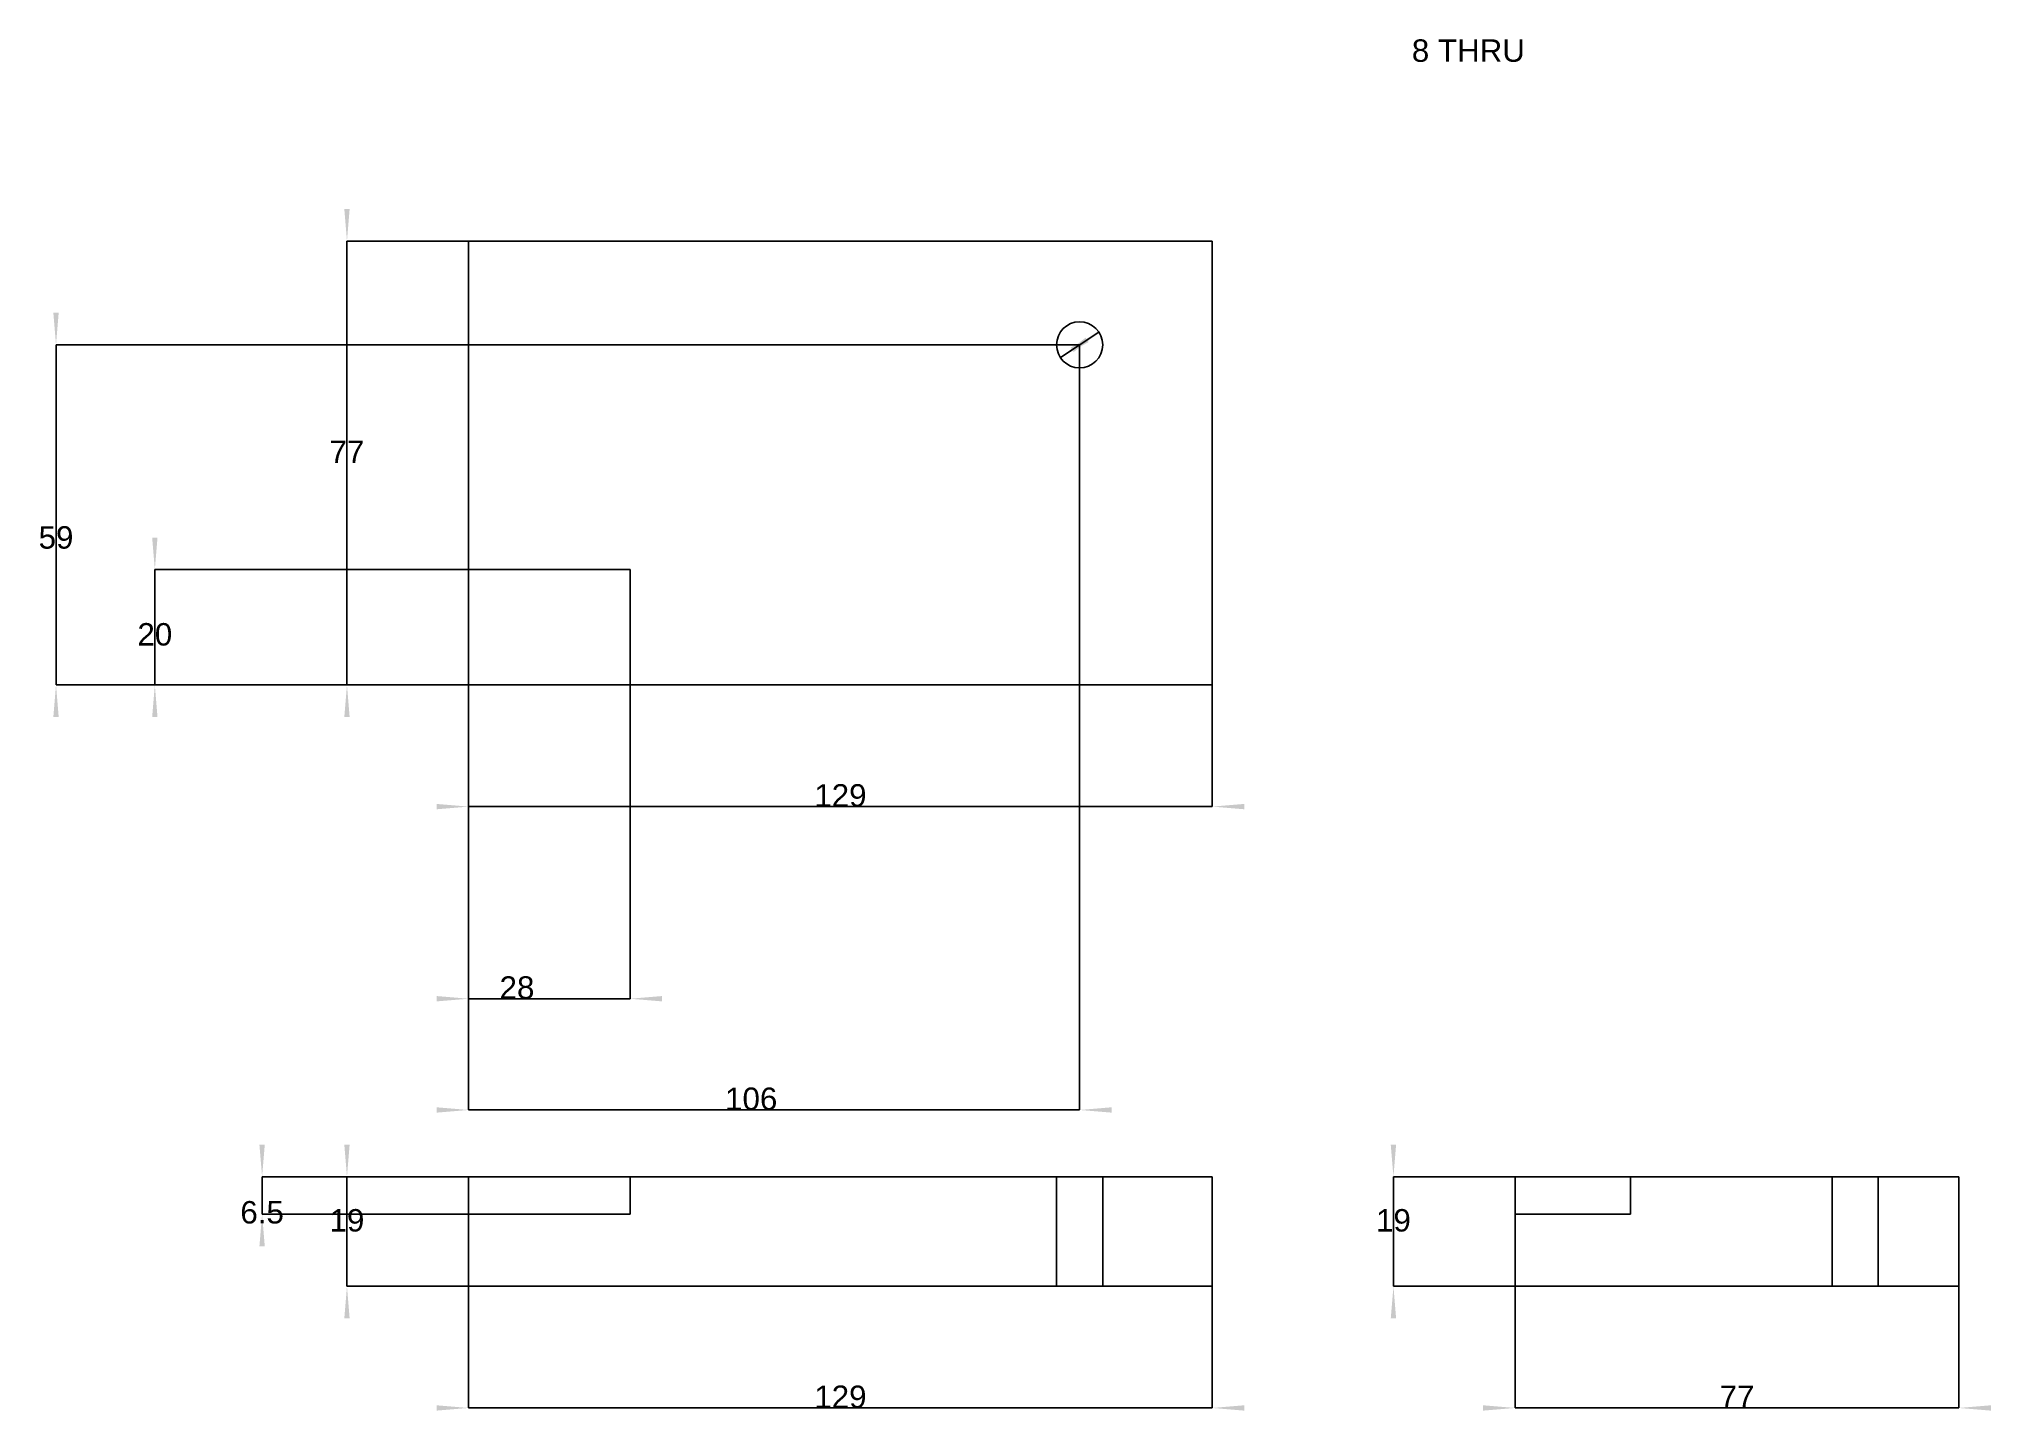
# Model space of a CAD drawing. Header units: millimetres. Extents: x 55 to 360, y 56 to 271.
import ezdxf
from ezdxf.enums import TextEntityAlignment as Align

# ---------------------------------------------------------------- set-up
doc = ezdxf.new("R2010")
doc.units = ezdxf.units.MM
doc.layers.get('0').update_dxf_attribs({"linetype": 'CONTINUOUS'})
for name, color, linetype in [('D', 7, 'CONTINUOUS'), ('D001', 7, 'CONTINUOUS'), ('D002', 7, 'CONTINUOUS'), ('D003', 7, 'CONTINUOUS'), ('D004', 7, 'CONTINUOUS'), ('D005', 7, 'CONTINUOUS'), ('D006', 7, 'CONTINUOUS'), ('D007', 7, 'CONTINUOUS'), ('D008', 7, 'CONTINUOUS'), ('D009', 7, 'CONTINUOUS'), ('D010', 7, 'CONTINUOUS'), ('D011', 7, 'CONTINUOUS'), ('Front', 7, 'CONTINUOUS'), ('Right', 7, 'CONTINUOUS'), ('Top', 7, 'CONTINUOUS')]:
    doc.layers.add(name, color=color, linetype=linetype)
doc.styles.get("Standard").update_dxf_attribs({"font": 'arial.ttf'})
doc.dimstyles.get("Standard").update_dxf_attribs({"dimscale": 0, "dimtxt": 2.5, "dimasz": 2.5, "dimexe": 1.25, "dimexo": 0.625, "dimtad": 1, "dimtxsty": 'STANDARD', "dimcen": 2.5, "dimazin": 3, "dimtfac": 1, "dimtmove": 0, "dimatfit": 3})

# ---------------------------------------------------------------- blocks, each defined once
blk = doc.blocks.new('*D')
at = {"color": 0}
for points in [[(116.95, 57.0333), (116.95, 57.8667), (121.95, 57.45)], [(243.05, 57.0333), (243.05, 57.8667), (238.05, 57.45)]]:
    blk.add_solid(points, dxfattribs=at)
at = {"layer": 'D'}
for p, q in [((121.95, 76.45), (121.95, 57.45)), ((238.05, 76.45), (238.05, 57.45)), ((121.95, 57.45), (238.05, 57.45))]:
    blk.add_line(p, q, dxfattribs=at)
blk.add_text('129', height=3.5, dxfattribs=at).set_placement((180, 57.45), align=Align.CENTER)
blk = doc.blocks.new('*D001')
at = {"color": 0}
for points in [[(102.533, 98.55), (103.367, 98.55), (102.95, 93.55)], [(102.533, 71.45), (103.367, 71.45), (102.95, 76.45)]]:
    blk.add_solid(points, dxfattribs=at)
at = {"layer": 'D001'}
for p, q in [((238.05, 93.55), (102.95, 93.55)), ((102.95, 76.45), (102.95, 93.55)), ((238.05, 76.45), (102.95, 76.45))]:
    blk.add_line(p, q, dxfattribs=at)
blk.add_text('19', height=3.5, dxfattribs=at).set_placement((102.95, 85), align=Align.CENTER)
blk = doc.blocks.new('*D002')
at = {"color": 0}
for points in [[(116.95, 150.933), (116.95, 151.767), (121.95, 151.35)], [(243.05, 150.933), (243.05, 151.767), (238.05, 151.35)]]:
    blk.add_solid(points, dxfattribs=at)
at = {"layer": 'D002'}
for p, q in [((121.95, 239.65), (121.95, 151.35)), ((238.05, 239.65), (238.05, 151.35)), ((121.95, 151.35), (238.05, 151.35))]:
    blk.add_line(p, q, dxfattribs=at)
blk.add_text('129', height=3.5, dxfattribs=at).set_placement((180, 151.35), align=Align.CENTER)
blk = doc.blocks.new('*D003')
at = {"color": 0}
for points in [[(102.533, 244.65), (103.367, 244.65), (102.95, 239.65)], [(102.533, 165.35), (103.367, 165.35), (102.95, 170.35)]]:
    blk.add_solid(points, dxfattribs=at)
at = {"layer": 'D003'}
for p, q in [((238.05, 239.65), (102.95, 239.65)), ((102.95, 170.35), (102.95, 239.65)), ((238.05, 170.35), (102.95, 170.35))]:
    blk.add_line(p, q, dxfattribs=at)
blk.add_text('77', height=3.5, dxfattribs=at).set_placement((102.95, 205), align=Align.CENTER)
blk = doc.blocks.new('*D004')
at = {"color": 0}
for points in [[(280.35, 57.0333), (280.35, 57.8667), (285.35, 57.45)], [(359.65, 57.0333), (359.65, 57.8667), (354.65, 57.45)]]:
    blk.add_solid(points, dxfattribs=at)
at = {"layer": 'D004'}
for p, q in [((285.35, 76.45), (285.35, 57.45)), ((354.65, 76.45), (354.65, 57.45)), ((285.35, 57.45), (354.65, 57.45))]:
    blk.add_line(p, q, dxfattribs=at)
blk.add_text('77', height=3.5, dxfattribs=at).set_placement((320, 57.45), align=Align.CENTER)
blk = doc.blocks.new('*D005')
at = {"color": 0}
for points in [[(265.933, 98.55), (266.767, 98.55), (266.35, 93.55)], [(265.933, 71.45), (266.767, 71.45), (266.35, 76.45)]]:
    blk.add_solid(points, dxfattribs=at)
at = {"layer": 'D005'}
for p, q in [((354.65, 93.55), (266.35, 93.55)), ((266.35, 76.45), (266.35, 93.55)), ((354.65, 76.45), (266.35, 76.45))]:
    blk.add_line(p, q, dxfattribs=at)
blk.add_text('19', height=3.5, dxfattribs=at).set_placement((266.35, 85), align=Align.CENTER)
blk = doc.blocks.new('*D006')
at = {"color": 0}
for points in [[(116.95, 120.933), (116.95, 121.767), (121.95, 121.35)], [(152.15, 120.933), (152.15, 121.767), (147.15, 121.35)]]:
    blk.add_solid(points, dxfattribs=at)
at = {"layer": 'D006'}
for p, q in [((121.95, 170.35), (121.95, 121.35)), ((147.15, 170.35), (147.15, 121.35)), ((121.95, 121.35), (147.15, 121.35))]:
    blk.add_line(p, q, dxfattribs=at)
blk.add_text('28', height=3.5, dxfattribs=at).set_placement((129.5, 121.35), align=Align.CENTER)
blk = doc.blocks.new('*D007')
at = {"color": 0}
for points in [[(72.5333, 193.35), (73.3667, 193.35), (72.95, 188.35)], [(72.5333, 165.35), (73.3667, 165.35), (72.95, 170.35)]]:
    blk.add_solid(points, dxfattribs=at)
at = {"layer": 'D007'}
for p, q in [((121.95, 188.35), (72.95, 188.35)), ((72.95, 170.35), (72.95, 188.35)), ((121.95, 170.35), (72.95, 170.35))]:
    blk.add_line(p, q, dxfattribs=at)
blk.add_text('20', height=3.5, dxfattribs=at).set_placement((72.95, 176.5), align=Align.CENTER)
blk = doc.blocks.new('*D008')
at = {"color": 0}
for points in [[(89.2817, 98.55), (90.115, 98.55), (89.6984, 93.55)], [(89.2817, 82.7), (90.115, 82.7), (89.6984, 87.7)]]:
    blk.add_solid(points, dxfattribs=at)
at = {"layer": 'D008'}
for p, q in [((238.05, 93.55), (89.6984, 93.55)), ((89.6984, 87.7), (89.6984, 93.55)), ((121.95, 87.7), (89.6984, 87.7))]:
    blk.add_line(p, q, dxfattribs=at)
blk.add_text('6.5', height=3.5, dxfattribs=at).set_placement((89.6984, 86.2563), align=Align.CENTER)
blk = doc.blocks.new('*D009')
at = {"color": 0}
for points in [[(116.95, 103.564), (116.95, 104.398), (121.95, 103.981)], [(222.35, 103.564), (222.35, 104.398), (217.35, 103.981)]]:
    blk.add_solid(points, dxfattribs=at)
at = {"layer": 'D009'}
for p, q in [((217.35, 223.45), (217.35, 103.981)), ((121.95, 170.35), (121.95, 103.981)), ((121.95, 103.981), (217.35, 103.981))]:
    blk.add_line(p, q, dxfattribs=at)
blk.add_text('106', height=3.5, dxfattribs=at).set_placement((166.068, 103.981), align=Align.CENTER)
blk = doc.blocks.new('*D010')
at = {"color": 0}
for points in [[(57.1016, 228.45), (57.935, 228.45), (57.5183, 223.45)], [(57.1016, 165.35), (57.935, 165.35), (57.5183, 170.35)]]:
    blk.add_solid(points, dxfattribs=at)
at = {"layer": 'D010'}
for p, q in [((217.35, 223.45), (57.5183, 223.45)), ((57.5183, 170.35), (57.5183, 223.45)), ((121.95, 170.35), (57.5183, 170.35))]:
    blk.add_line(p, q, dxfattribs=at)
blk.add_text('59', height=3.5, dxfattribs=at).set_placement((57.5183, 191.631), align=Align.CENTER)
blk = doc.blocks.new('*D011')
at = {"color": 0}
for points in [[(218.746, 223.881), (218.282, 224.574), (214.357, 221.45)], [(216.418, 222.326), (215.954, 223.019), (220.343, 225.45)]]:
    blk.add_solid(points, dxfattribs=at)
at = {"layer": 'D011'}
blk.add_line((220.343, 225.45), (214.357, 221.45), dxfattribs=at)
blk.add_text('8 THRU', height=3.5, dxfattribs=at).set_placement((278.05, 267.65), align=Align.CENTER)

msp = doc.modelspace()

# ---------------------------------------------------------------- linework, layer by layer
at = {"layer": 'Front'}
for p, q in [((121.95, 87.7), (121.95, 93.55)), ((121.95, 93.55), (147.15, 93.55)), ((121.95, 76.45), (121.95, 93.55)), ((121.95, 93.55), (238.05, 93.55)), ((147.15, 93.55), (238.05, 93.55)), ((147.15, 87.7), (147.15, 93.55)), ((147.15, 87.7), (147.15, 93.55)), ((213.75, 76.45), (213.75, 93.55)), ((220.95, 76.45), (220.95, 93.55)), ((238.05, 76.45), (238.05, 93.55)), ((238.05, 76.45), (238.05, 93.55)), ((121.95, 76.45), (121.95, 87.7)), ((121.95, 87.7), (147.15, 87.7)), ((121.95, 87.7), (147.15, 87.7)), ((121.95, 76.45), (238.05, 76.45)), ((121.95, 76.45), (238.05, 76.45))]:
    msp.add_line(p, q, dxfattribs=at)
for points in [[(220.95, 93.55), (220.86, 93.55), (220.593, 93.55), (220.165, 93.55), (219.595, 93.55), (218.912, 93.55), (218.151, 93.55), (217.35, 93.55), (216.549, 93.55), (215.788, 93.55), (215.105, 93.55), (214.535, 93.55), (214.107, 93.55), (213.84, 93.55), (213.75, 93.55)], [(213.75, 93.55), (213.84, 93.55), (214.107, 93.55), (214.535, 93.55), (215.105, 93.55), (215.788, 93.55), (216.549, 93.55), (217.35, 93.55), (218.151, 93.55), (218.912, 93.55), (219.595, 93.55), (220.165, 93.55), (220.593, 93.55), (220.86, 93.55), (220.95, 93.55)], [(220.95, 76.45), (220.86, 76.45), (220.593, 76.45), (220.165, 76.45), (219.595, 76.45), (218.912, 76.45), (218.151, 76.45), (217.35, 76.45), (216.549, 76.45), (215.788, 76.45), (215.105, 76.45), (214.535, 76.45), (214.107, 76.45), (213.84, 76.45), (213.75, 76.45)], [(213.75, 76.45), (213.84, 76.45), (214.107, 76.45), (214.535, 76.45), (215.105, 76.45), (215.788, 76.45), (216.549, 76.45), (217.35, 76.45), (218.151, 76.45), (218.912, 76.45), (219.595, 76.45), (220.165, 76.45), (220.593, 76.45), (220.86, 76.45), (220.95, 76.45)]]:
    msp.add_open_spline(points, degree=1, dxfattribs=at)
at = {"layer": 'Right'}
for p, q in [((285.35, 76.45), (285.35, 93.55)), ((285.35, 93.55), (354.65, 93.55)), ((285.35, 87.7), (285.35, 93.55)), ((285.35, 93.55), (303.35, 93.55)), ((303.35, 87.7), (303.35, 93.55)), ((303.35, 93.55), (354.65, 93.55)), ((303.35, 87.7), (303.35, 93.55)), ((334.85, 76.45), (334.85, 93.55)), ((342.05, 76.45), (342.05, 93.55)), ((354.65, 76.45), (354.65, 93.55)), ((354.65, 76.45), (354.65, 93.55)), ((285.35, 76.45), (285.35, 87.7)), ((285.35, 87.7), (303.35, 87.7)), ((285.35, 87.7), (303.35, 87.7)), ((285.35, 76.45), (354.65, 76.45)), ((285.35, 76.45), (354.65, 76.45))]:
    msp.add_line(p, q, dxfattribs=at)
for points in [[(342.05, 93.55), (341.96, 93.55), (341.693, 93.55), (341.265, 93.55), (340.695, 93.55), (340.012, 93.55), (339.251, 93.55), (338.45, 93.55), (337.649, 93.55), (336.888, 93.55), (336.205, 93.55), (335.635, 93.55), (335.207, 93.55), (334.94, 93.55), (334.85, 93.55)], [(338.45, 93.55), (338.853, 93.55), (339.251, 93.55), (339.639, 93.55), (340.012, 93.55), (340.365, 93.55), (340.695, 93.55), (340.996, 93.55), (341.265, 93.55), (341.498, 93.55), (341.693, 93.55), (341.848, 93.55), (341.96, 93.55), (342.027, 93.55), (342.05, 93.55)], [(342.05, 76.45), (341.96, 76.45), (341.693, 76.45), (341.265, 76.45), (340.695, 76.45), (340.012, 76.45), (339.251, 76.45), (338.45, 76.45), (337.649, 76.45), (336.888, 76.45), (336.205, 76.45), (335.635, 76.45), (335.207, 76.45), (334.94, 76.45), (334.85, 76.45)], [(338.45, 76.45), (338.853, 76.45), (339.251, 76.45), (339.639, 76.45), (340.012, 76.45), (340.365, 76.45), (340.695, 76.45), (340.996, 76.45), (341.265, 76.45), (341.498, 76.45), (341.693, 76.45), (341.848, 76.45), (341.96, 76.45), (342.027, 76.45), (342.05, 76.45)]]:
    msp.add_open_spline(points, degree=1, dxfattribs=at)
for points in [[(334.85, 93.55), (334.861, 93.55), (334.873, 93.55), (334.906, 93.55), (334.94, 93.55), (334.996, 93.55), (335.052, 93.55), (335.129, 93.55), (335.207, 93.55), (335.304, 93.55), (335.402, 93.55), (335.519, 93.55), (335.635, 93.55), (335.77, 93.55), (335.904, 93.55), (336.055, 93.55), (336.205, 93.55), (336.37, 93.55), (336.535, 93.55), (336.711, 93.55), (336.888, 93.55), (337.075, 93.55), (337.261, 93.55), (337.455, 93.55), (337.649, 93.55), (338.046, 93.55), (338.45, 93.55)], [(334.85, 76.45), (334.861, 76.45), (334.873, 76.45), (334.906, 76.45), (334.94, 76.45), (334.996, 76.45), (335.052, 76.45), (335.129, 76.45), (335.207, 76.45), (335.304, 76.45), (335.402, 76.45), (335.519, 76.45), (335.635, 76.45), (335.77, 76.45), (335.904, 76.45), (336.055, 76.45), (336.205, 76.45), (336.37, 76.45), (336.535, 76.45), (336.711, 76.45), (336.888, 76.45), (337.075, 76.45), (337.261, 76.45), (337.455, 76.45), (337.649, 76.45), (338.046, 76.45), (338.45, 76.45)]]:
    msp.add_open_spline(points, degree=2, knots=[4.712389, 4.712389, 4.712389, 4.8245887, 4.8245887, 4.9367885, 4.9367885, 5.0489882, 5.0489882, 5.1611879, 5.1611879, 5.2733877, 5.2733877, 5.3855874, 5.3855874, 5.4977871, 5.4977871, 5.6099869, 5.6099869, 5.7221866, 5.7221866, 5.8343864, 5.8343864, 5.9465861, 5.9465861, 6.0587858, 6.0587858, 6.2831853, 6.2831853, 6.2831853], dxfattribs=at)
at = {"layer": 'Top'}
for p, q in [((121.95, 188.35), (121.95, 239.65)), ((121.95, 239.65), (238.05, 239.65)), ((121.95, 170.35), (121.95, 239.65)), ((121.95, 239.65), (238.05, 239.65)), ((238.05, 170.35), (238.05, 239.65)), ((238.05, 170.35), (238.05, 239.65)), ((121.95, 170.35), (121.95, 188.35)), ((121.95, 188.35), (147.15, 188.35)), ((121.95, 188.35), (147.15, 188.35)), ((147.15, 170.35), (147.15, 188.35)), ((147.15, 170.35), (147.15, 188.35)), ((121.95, 170.35), (147.15, 170.35)), ((121.95, 170.35), (238.05, 170.35)), ((147.15, 170.35), (238.05, 170.35))]:
    msp.add_line(p, q, dxfattribs=at)
msp.add_circle((217.35, 223.45), 3.6, dxfattribs=at)
msp.add_circle((217.35, 223.45), 3.6, dxfattribs=at)

# ---------------------------------------------------------------- dimensions: what is measured, and where the dimension line sits
at = {"layer": 'D'}
dim = msp.add_linear_dim(base=(180, 57.45), p1=(121.95, 76.45), p2=(238.05, 76.45), text='129', dimstyle='STANDARD', dxfattribs=at)
dim.commit()
dim.dimension.update_dxf_attribs({"geometry": '*D', "text_midpoint": (180, 62.45)})
at = {"layer": 'D001'}
dim = msp.add_linear_dim(base=(102.95, 85), p1=(238.05, 76.45), p2=(238.05, 93.55), angle=90, text='19', dimstyle='STANDARD', dxfattribs=at)
dim.commit()
dim.dimension.update_dxf_attribs({"geometry": '*D001', "text_midpoint": (107.95, 85)})
at = {"layer": 'D002'}
dim = msp.add_linear_dim(base=(180, 151.35), p1=(121.95, 239.65), p2=(238.05, 239.65), text='129', dimstyle='STANDARD', dxfattribs=at)
dim.commit()
dim.dimension.update_dxf_attribs({"geometry": '*D002', "text_midpoint": (180, 156.35)})
at = {"layer": 'D003'}
dim = msp.add_linear_dim(base=(102.95, 205), p1=(238.05, 170.35), p2=(238.05, 239.65), angle=90, text='77', dimstyle='STANDARD', dxfattribs=at)
dim.commit()
dim.dimension.update_dxf_attribs({"geometry": '*D003', "text_midpoint": (107.95, 205)})
at = {"layer": 'D004'}
dim = msp.add_linear_dim(base=(320, 57.45), p1=(285.35, 76.45), p2=(354.65, 76.45), text='77', dimstyle='STANDARD', dxfattribs=at)
dim.commit()
dim.dimension.update_dxf_attribs({"geometry": '*D004', "text_midpoint": (320, 62.45)})
at = {"layer": 'D005'}
dim = msp.add_linear_dim(base=(266.35, 85), p1=(354.65, 76.45), p2=(354.65, 93.55), angle=90, text='19', dimstyle='STANDARD', dxfattribs=at)
dim.commit()
dim.dimension.update_dxf_attribs({"geometry": '*D005', "text_midpoint": (271.35, 85)})
at = {"layer": 'D006'}
dim = msp.add_linear_dim(base=(129.5, 121.35), p1=(121.95, 170.35), p2=(147.15, 170.35), text='28', dimstyle='STANDARD', dxfattribs=at)
dim.commit()
dim.dimension.update_dxf_attribs({"geometry": '*D006', "text_midpoint": (129.5, 126.35)})
at = {"layer": 'D007'}
dim = msp.add_linear_dim(base=(72.95, 176.5), p1=(121.95, 170.35), p2=(121.95, 188.35), angle=90, text='20', dimstyle='STANDARD', dxfattribs=at)
dim.commit()
dim.dimension.update_dxf_attribs({"geometry": '*D007', "text_midpoint": (77.95, 176.5)})
at = {"layer": 'D008'}
dim = msp.add_linear_dim(base=(89.698, 86.256), p1=(121.95, 87.7), p2=(238.05, 93.55), angle=90, text='6.5', dimstyle='STANDARD', dxfattribs=at)
dim.commit()
dim.dimension.update_dxf_attribs({"geometry": '*D008', "text_midpoint": (89.95, 91.25)})
at = {"layer": 'D009'}
dim = msp.add_linear_dim(base=(166.068, 103.981), p1=(121.95, 170.35), p2=(217.35, 223.45), text='106', dimstyle='STANDARD', dxfattribs=at)
dim.commit()
dim.dimension.update_dxf_attribs({"geometry": '*D009', "text_midpoint": (168.5, 108.35)})
at = {"layer": 'D010'}
dim = msp.add_linear_dim(base=(57.518, 191.631), p1=(121.95, 170.35), p2=(217.35, 223.45), angle=90, text='59', dimstyle='STANDARD', dxfattribs=at)
dim.commit()
dim.dimension.update_dxf_attribs({"geometry": '*D010', "text_midpoint": (59.95, 196)})
at = {"layer": 'D011'}
dim = msp.add_diameter_dim_2p(p1=(220.343, 225.45), p2=(214.357, 221.45), text='8 THRU', dimstyle='STANDARD', dxfattribs=at)
dim.commit()
dim.dimension.update_dxf_attribs({"geometry": '*D011', "text_midpoint": (278.05, 267.65)})

doc.saveas('drawing.dxf')
